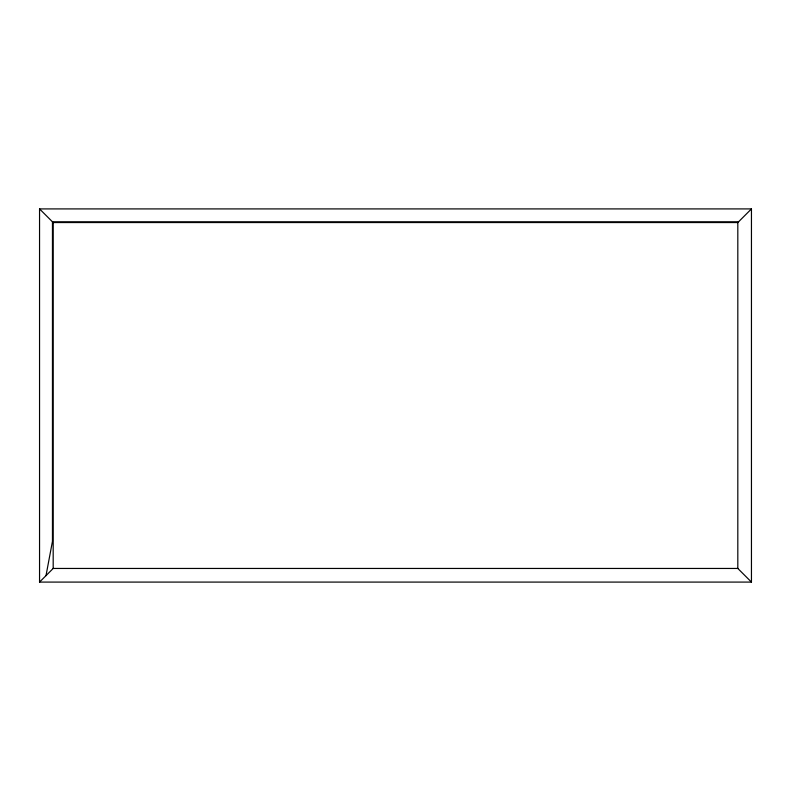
<?xml version="1.0" encoding="UTF-8"?>
<svg xmlns="http://www.w3.org/2000/svg" width="791" height="791" viewBox="0 0 791 791"><rect width="100%" height="100%" fill="white"/><g stroke="black" fill="none" stroke-linecap="round" stroke-linejoin="round"><path stroke-width="1.19" d="M46.007 575.63L52.453 541.331L52.453 221.816L738.547 221.816M39.55 582.087L53.185 568.452L737.815 568.452L751.45 582.087L751.45 208.913L39.55 208.913L39.55 582.087L751.45 582.087M39.55 208.913L53.185 222.548L737.815 222.548L751.45 208.913M737.815 222.548L737.815 568.452M53.185 222.548L53.185 568.452"/></g></svg>
